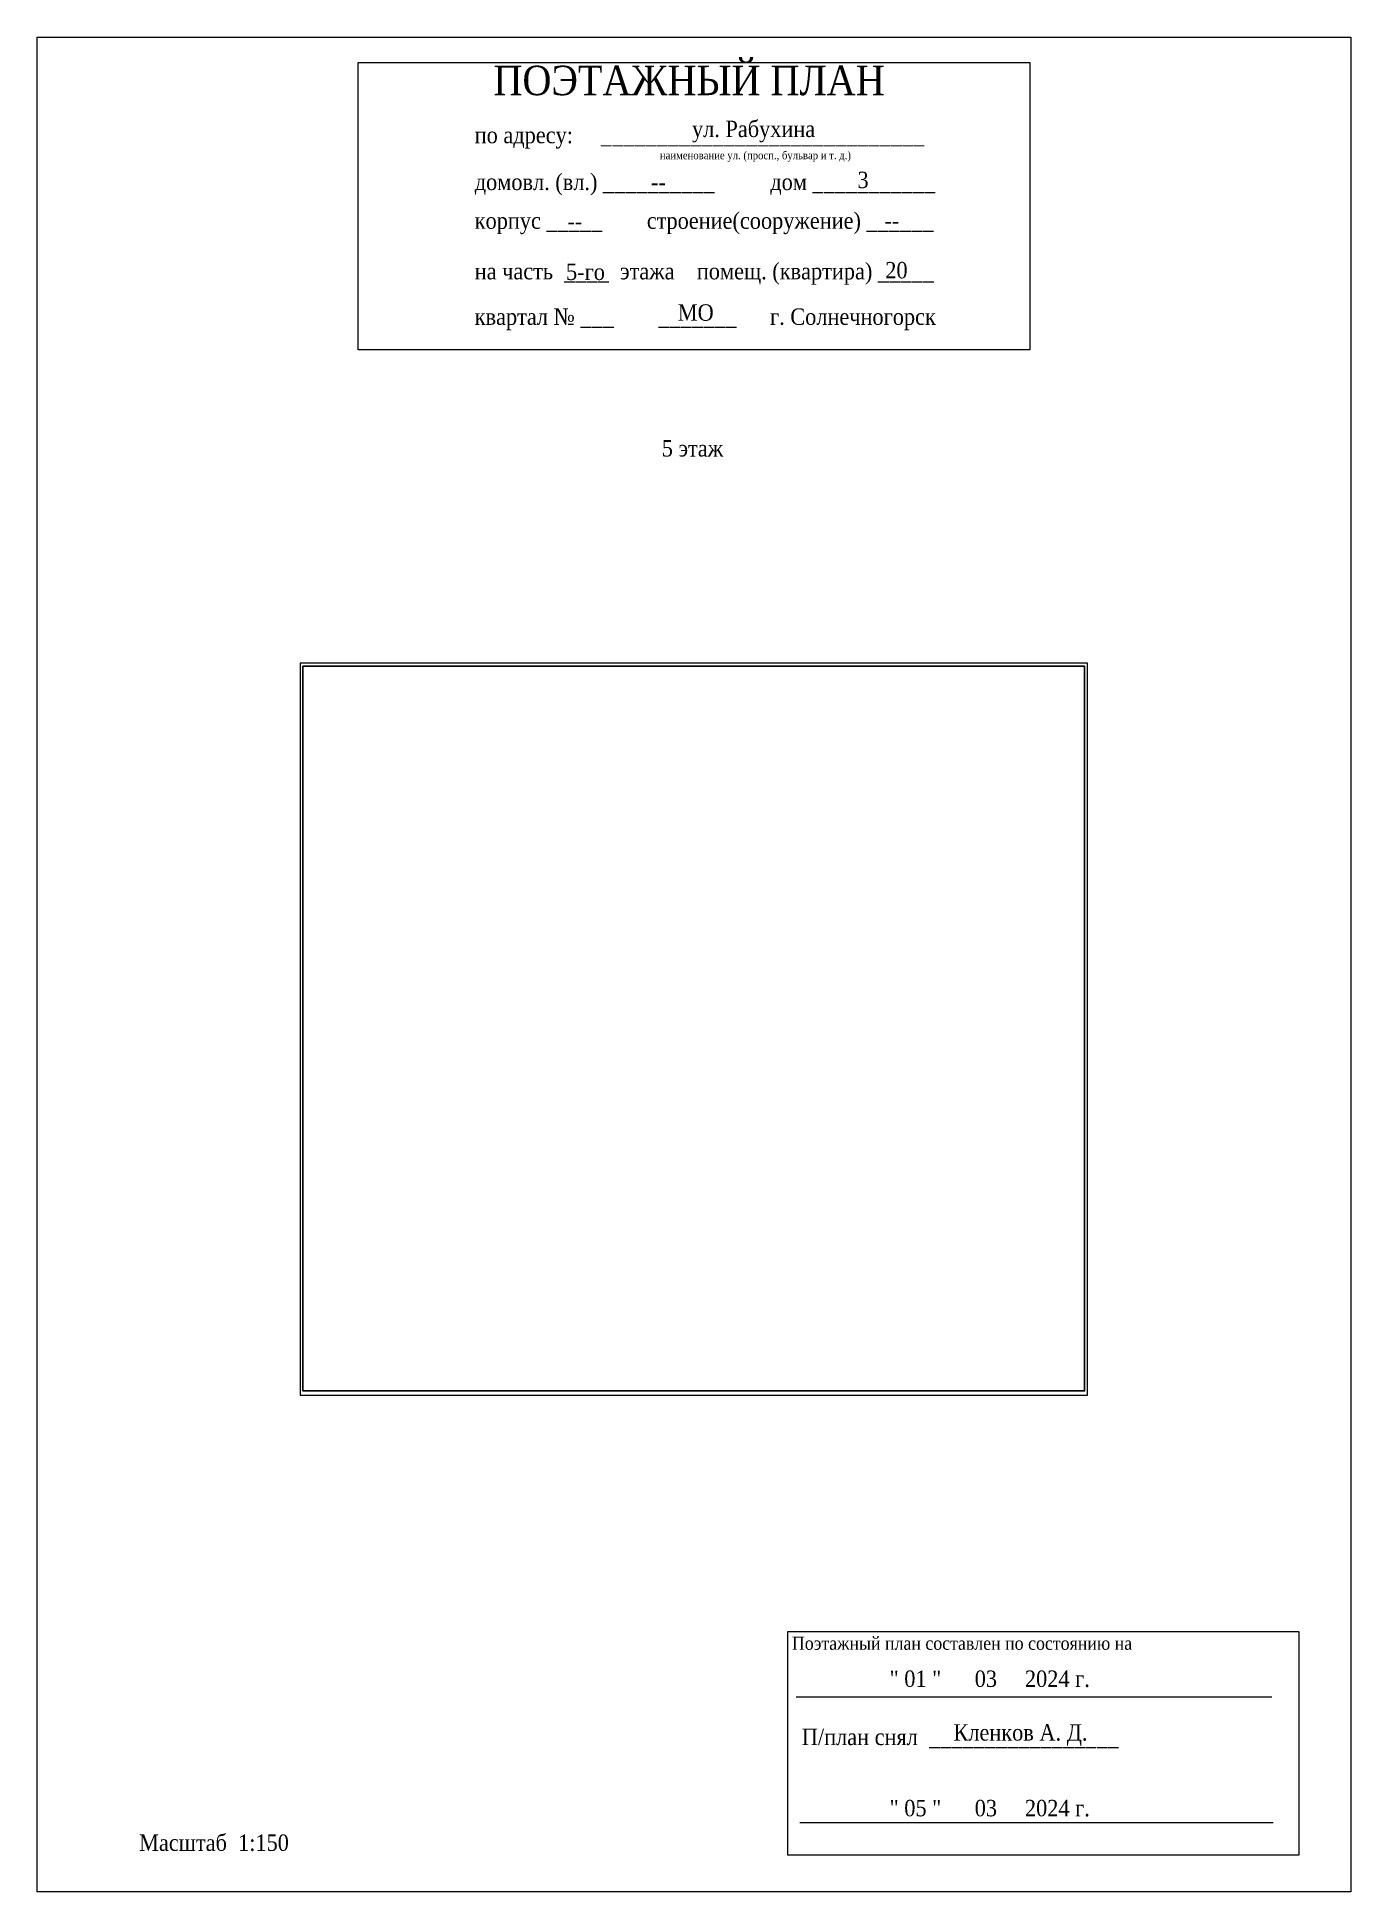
# Paper-space layout 'пл' of a CAD drawing. Header units: millimetres. Extents: x 5 to 205, y 10 to 292.
# The model-space entities are those that its viewports show. They can reach past a viewport. Long polylines and large blocks are cut down to what shows.
import ezdxf

# ---------------------------------------------------------------- set-up
doc = ezdxf.new("R2010")
doc.units = ezdxf.units.MM
doc.styles.get("Standard").update_dxf_attribs({"font": 'times.ttf', "width": 0.9, "height": 400})

msp = doc.modelspace()

# ---------------------------------------------------------------- linework, layer by layer
at = {"layer": 'Defpoints', "color": 152, "true_color": 0x2776bb}
msp.add_lwpolyline([(-497, 16174), (17364, 16174), (17364, -388), (-497, -388)], close=True, dxfattribs=at)

psp = doc.layouts.new('пл')

# ---------------------------------------------------------------- linework, layer by layer
at = {"lineweight": 9}
for p, q in [((120.58, 39.39), (193.04, 39.39)), ((121.12, 20.23), (193.22, 20.23))]:
    psp.add_line(p, q, dxfattribs=at)
for points in [[(4.93, 292.28), (205.07, 292.28), (205.07, 9.68), (4.93, 9.68)], [(53.82, 288.42), (156.18, 288.42), (156.18, 244.61), (53.82, 244.61)], [(119.32, 49.36), (197.14, 49.36), (197.14, 15.3), (119.32, 15.3)]]:
    psp.add_lwpolyline(points, close=True, dxfattribs=at)

# ---------------------------------------------------------------- texts
at = {"lineweight": 9, "attachment_point": 1}
for s, width, heights, insert, char_height in [('ПОЭТАЖНЫЙ ПЛАН ', 68.5678, [0], (74.45, 287.93), 4.5), ('ул. Рабухина', 55.9489, [0], (104.7, 279.55), 2.5), ('по адресу:     _____________________________', 104.706, [0], (71.6, 278.61), 2.5), ('наименование ул. (просп., бульвар и т. д.)', 47.7685, [0], (99.8, 274.87), 1.2), ('домовл. (вл.) __________          дом ___________', 104.706, [0], (71.6, 271.47), 2.5), ('3', 7.0345, [0], (129.9, 271.78), 2.5), ('--', 7.0345, [0], (98.45, 271.45), 2.5), ('корпус _____        строение(сооружение) ______', 104.706, [0], (71.6, 265.57), 2.5), ('--', 7.0345, [0], (85.71, 265.48), 2.5), ('--', 7.0345, [0], (134.01, 265.58), 2.5), ('на часть  ____  этажа    помещ. (квартира) _____', 104.706, [0], (71.6, 257.87), 2.5), ('5-го', 7.0345, [0], (85.51, 257.77), 2.5), ('20', 7.0345, [0], (134.14, 258.02), 2.5), ('МО', 7.7278, [0], (102.53, 251.57), 2.5), ('квартал № ___        _______      г. Солнечногорск', 104.706, [0], (71.6, 250.94), 2.5), ('5 этаж', 11.3669, [0], (100.09, 230.88), 2.5), ('Поэтажный план составлен по состоянию на ', 76.6545, [0], (119.92, 48.57), 2), ('" 01 "      03     2024 г. ', 58.8693, [0], (134.8, 43.41), 2.5), ('П/план снял  _________________ ', 73.9821, [0], (121.43, 34.55), 2.5), ('Кленков А. Д. ', 29.9216, [0], (144.53, 35.23), 2.5), ('" 05 "      03     2024 г. ', 58.8693, [6.79], (134.8, 23.7), 2.5)]:
    psp.add_mtext_dynamic_manual_height_columns(s, width=width, gutter_width=12.5, heights=heights, dxfattribs=dict(at, insert=insert, char_height=char_height))
at = {"insert": (20.47, 18.43), "char_height": 2.5, "attachment_point": 1}
psp.add_mtext_dynamic_manual_height_columns('Масштаб  1:150', width=28.1628, gutter_width=12.5, heights=[0], dxfattribs=at)

# ---------------------------------------------------------------- viewports
at = {"layer": 'Defpoints'}
psp.add_viewport(center=(104.98, 141.13), size=(119.97, 111.5176), view_center_point=(8435.53, 7879.08), view_height=16727.6422, dxfattribs=at)

doc.saveas('drawing.dxf')
